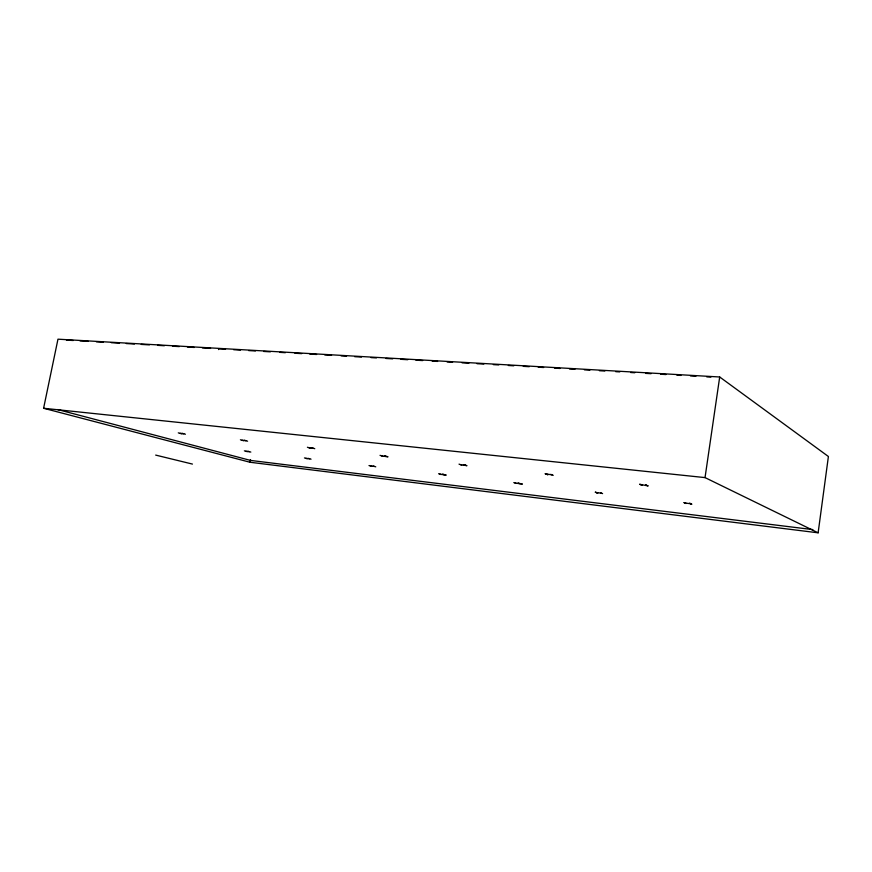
<?xml version="1.0" encoding="UTF-8"?>
<svg xmlns="http://www.w3.org/2000/svg" width="872" height="872" viewBox="0 0 872 872"><rect width="100%" height="100%" fill="white"/><g stroke="black" fill="none" stroke-linecap="round" stroke-linejoin="round"><path stroke-width="1.31" d="M818.132 532.814L828.4 456.503L719.694 376.987L57.966 339.186L43.6 408.26L249.992 462.247L818.132 532.814L705.034 477.605L43.6 408.26M705.034 477.605L719.694 376.987M249.992 462.247L250.493 459.609M218.534 349.574L218.676 348.855L225.521 349.258M66.457 340.124L73.259 340.505M80.05 340.898L88.214 341.366M96.367 341.835L103.169 342.227M111.322 342.696L119.486 343.165M126.276 343.557L134.441 344.026M141.231 344.407L149.395 344.876M157.549 345.345L164.35 345.737M172.503 346.206L179.305 346.598M187.458 347.067L194.26 347.459M202.413 347.928L210.566 348.397M233.685 349.716L240.476 350.108M248.64 350.577L255.431 350.969M263.595 351.438L270.385 351.83M279.901 352.375L285.34 352.691M294.856 353.236L301.658 353.629M309.767 354.087L316.612 354.479M324.766 354.948L331.567 355.34M341.083 355.885L346.522 356.201M354.675 356.67L361.477 357.062M370.992 357.607L376.432 357.923M385.947 358.468L392.749 358.85M400.902 359.319L407.704 359.711M415.857 360.18L422.658 360.572M432.174 361.117L437.613 361.433M447.129 361.978L452.568 362.294M462.084 362.839L468.874 363.232M477.038 363.7L483.829 364.082M493.356 364.627L498.784 364.943M508.311 365.488L513.739 365.804M523.265 366.349L529.217 366.687M538.22 367.21L543.648 367.515M554.527 368.148L559.966 368.453M569.481 369.009L574.921 369.314M584.436 369.859L589.875 370.175M599.391 370.72L604.83 371.036M615.708 371.657L619.785 371.897M630.663 372.518L634.74 372.747M645.618 373.38L651.057 373.685M660.573 374.23L666.012 374.546M676.89 375.167L680.967 375.407M690.482 375.952L695.921 376.268M706.8 376.889L710.876 377.118M178.291 432.861L181.812 433.82M182.03 433.286L185.42 434.223M240.41 439.782L243.702 440.742M244.302 440.218L247.594 441.178M307.402 447.249L310.563 448.208M311.62 447.718L314.77 448.688M380.029 455.337L383.015 456.307M459.021 464.133L461.8 465.114M550.723 474.357L553.23 475.327M180.057 433.33L183.785 433.776M242.013 440.24L246.002 440.72M308.95 447.707L313.233 448.23M381.5 455.805C396.477 458.487 380.094 454.89 385.915 456.296M460.405 464.602L466.956 465.692L463.839 464.678L465.223 465.147M551.976 474.869L545.076 473.725L547.976 474.75L546.711 474.281M244.367 450.846L247.31 451.663M247.877 451.26L250.82 452.078M304.437 457.92L307.282 458.748M308.208 458.367L311.042 459.184M368.998 465.528L371.712 466.357M373.053 465.997L375.756 466.825M438.583 473.714L441.134 474.542M513.804 482.576L516.148 483.404M600.503 492.789L602.596 493.607M245.806 451.238L249.392 451.685M305.821 458.312L309.658 458.792M370.338 465.921L374.437 466.433M439.848 474.117C455.195 476.799 437.166 473.093 444.066 474.608M514.971 482.968C532.847 485.9 511.995 482.009 519.548 483.513M596.426 492.571L601.538 493.214M685.032 503.024L690.569 503.722M812.813 529.609L250.526 460.416L57.607 409.535M155.674 455.097L192.44 464.078M641.084 484.81L642.206 485.279L639.59 484.254L648.19 485.944L645.596 484.919L646.708 485.388M595.358 492.179L597.647 493.029L595.358 492.179M684.084 502.632L686.101 503.471L684.084 502.632M689.698 503.297L691.692 504.125L689.698 503.297"/></g></svg>
